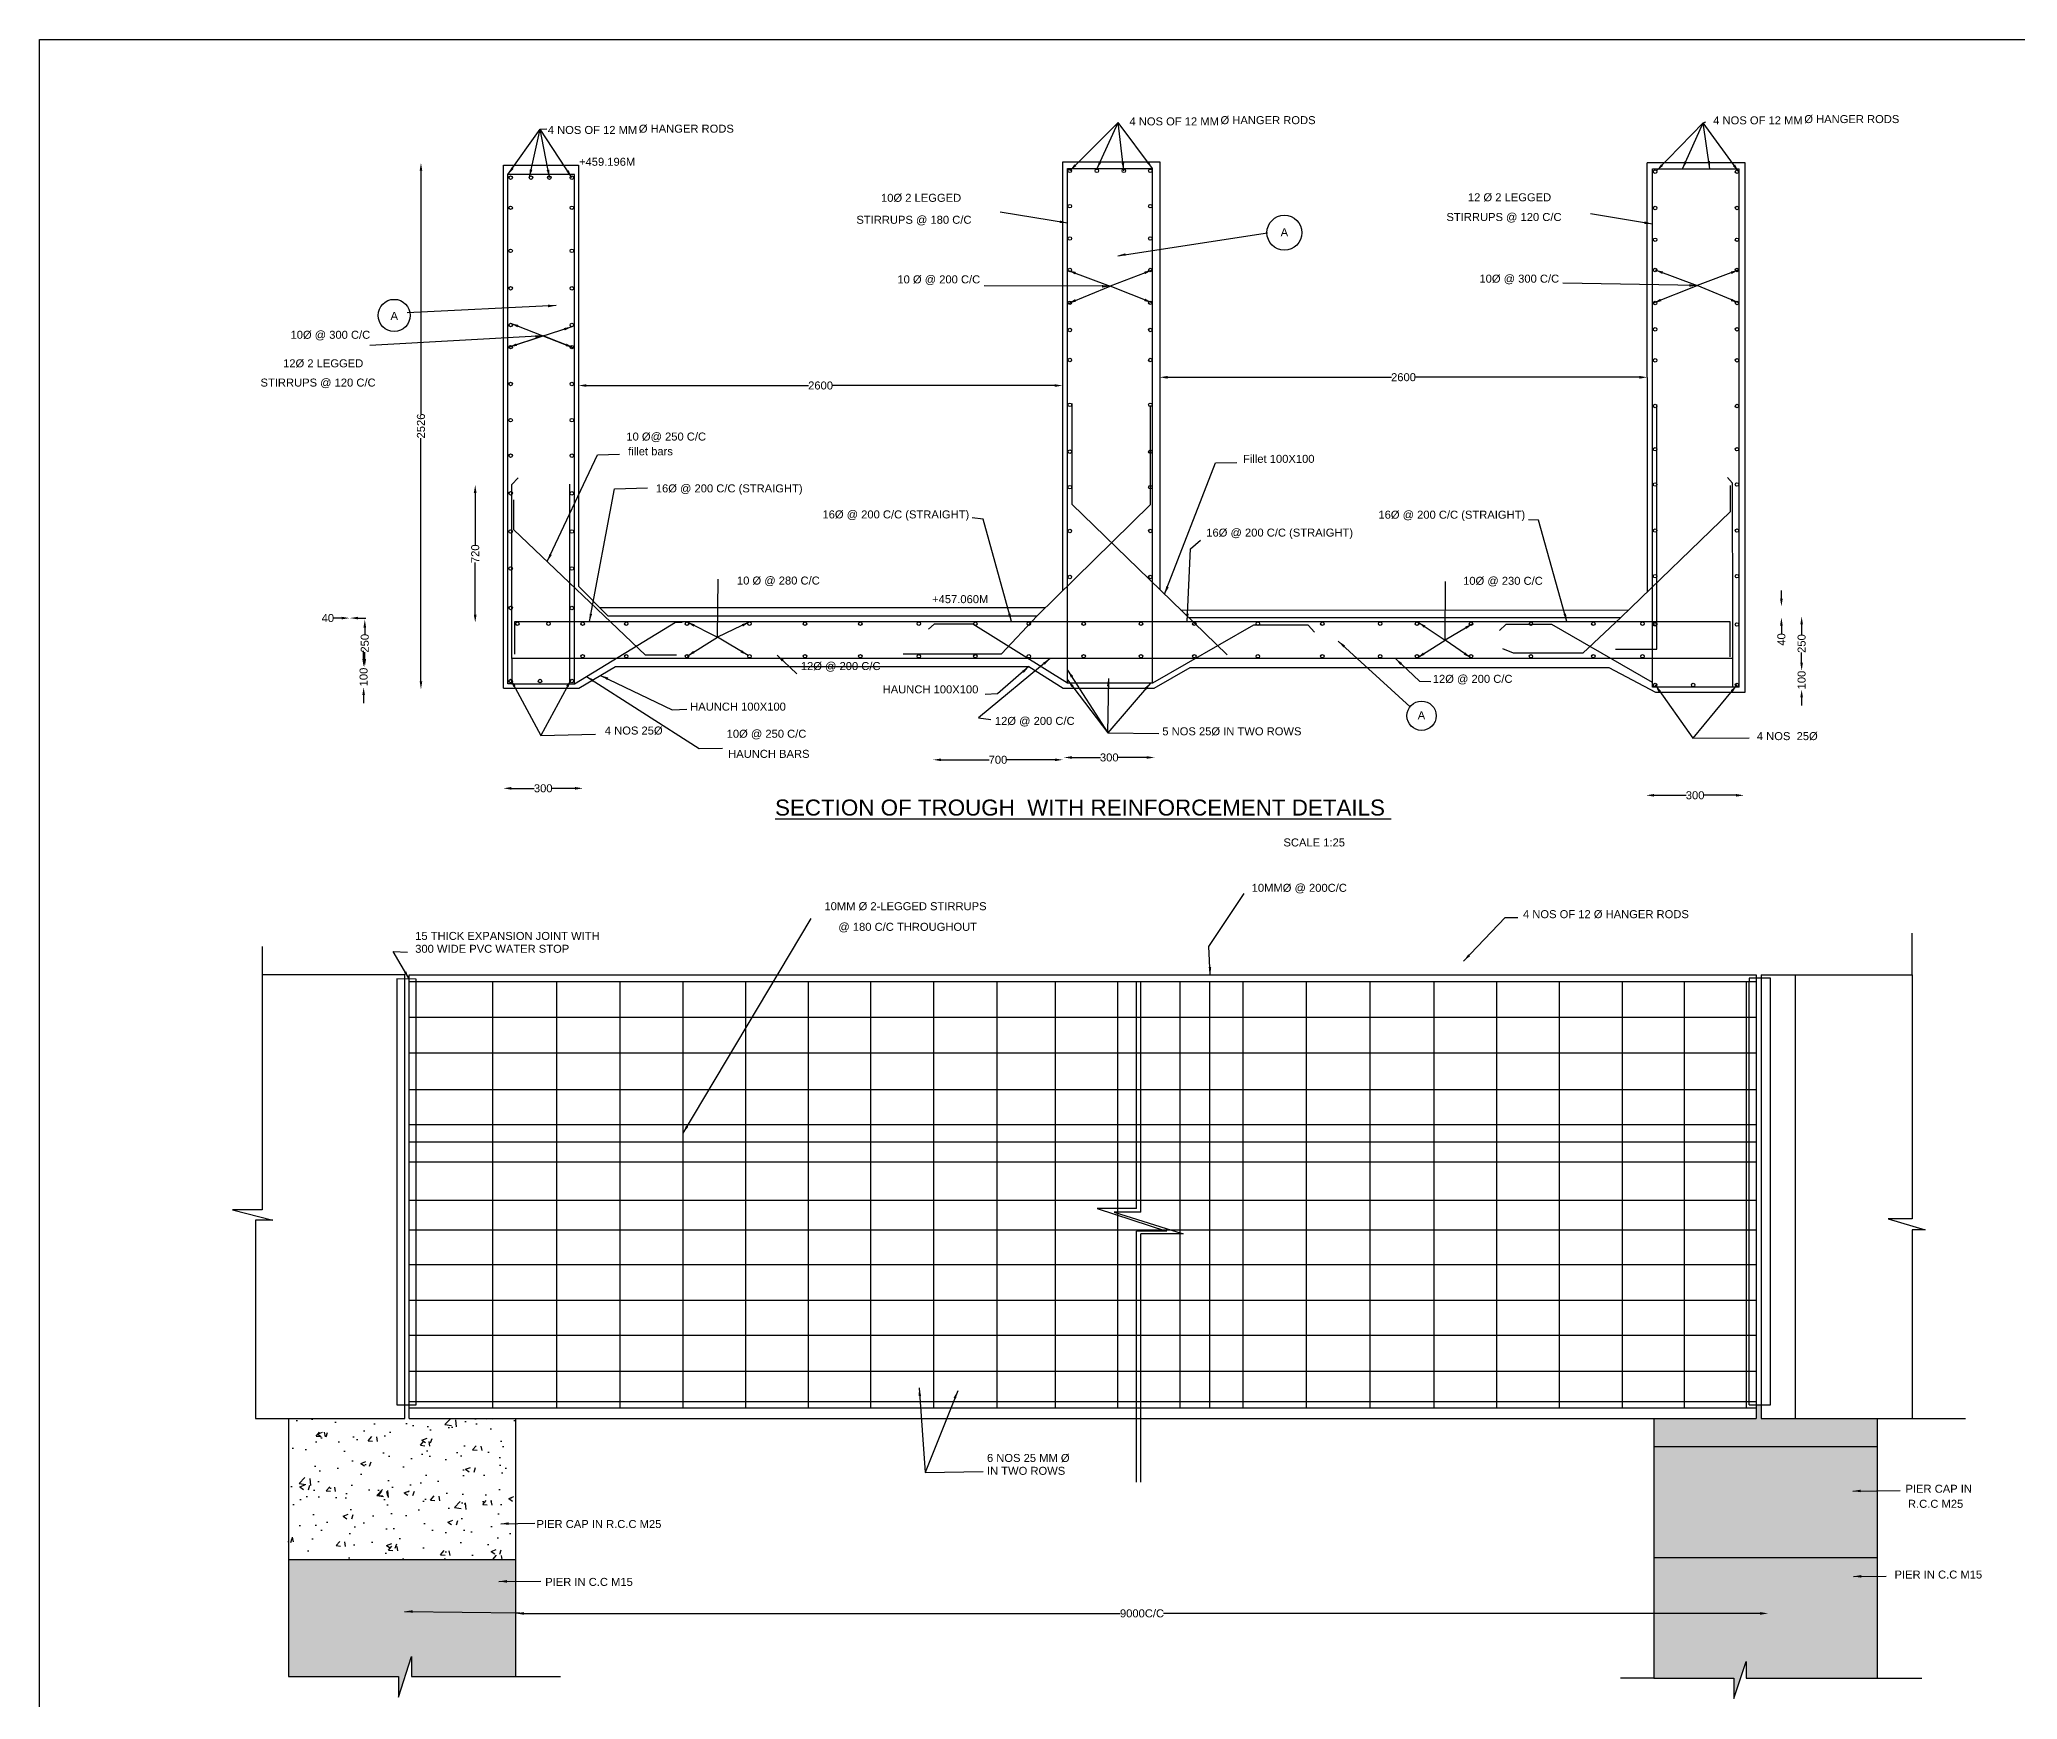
# Model space of a CAD drawing. Header units: millimetres. Extents: x 2521054 to 2545636, y 44350073 to 44368919.
# Drawn here: x 2521054 to 2534646, y 44357512 to 44368919 of the extents above; entities that cross this region are included whole.
import ezdxf

# ---------------------------------------------------------------- set-up
doc = ezdxf.new("R2010")
doc.units = ezdxf.units.MM
doc.header["$MEASUREMENT"] = 0
for name, color, linetype in [('DIMENSION', 7, 'Continuous'), ('DRAWING', 2, 'Continuous'), ('TEXT', 7, 'Continuous')]:
    doc.layers.add(name, color=color, linetype=linetype)
doc.styles.get("Standard").update_dxf_attribs({"font": 'arial.ttf', "height": 55})
doc.dimstyles.get("Standard").update_dxf_attribs({"dimtxt": 55, "dimasz": 55, "dimexe": 0.18, "dimexo": 0.0625, "dimgap": 0.09, "dimtad": 0, "dimdec": 0, "dimzin": 0, "dimdsep": 46, "dimtxsty": 'Standard', "dimcen": 0.09, "dimse1": 1, "dimse2": 1, "dimadec": 0, "dimazin": 0, "dimtfac": 1, "dimtdec": 0, "dimtofl": 0, "dimtmove": 0, "dimatfit": 3, "dimfxl": 1, "dimtolj": 1, "dimtzin": 0, "dimarcsym": 0})
pattern_1 = [(50, (0, 0), (358.6300913, -31.3760675), [37.5, -412.5]), (355, (0, 0), (-69.3756668, 376.096067), [30, -330]), (100.4514, (29.9, -2.6), (289.2546909, 344.719771), [31.870095, -350.571056]), (46.1842, (0, 100), (533.6205243, -82.759507), [56.25, -618.75]), (96.6356, (44.47, 93.1), (467.331353, 487.0589355), [47.805144, -525.8565]), (351.1842, (0, 100), (467.3309726, 487.0593005), [45, -495]), (21, (50, 75), (298.453526, -201.3094453), [37.5, -412.5]), (326, (50, 75), (121.657666, 362.5750225), [30, -330]), (71.4514, (74.87, 58.22), (420.1113143, 161.2652484), [31.870095, -350.571056]), (37.5, (0, 0), (6.07992766, 166.4469269), [0, -326, 0, -335, 0, -331.25]), (7.5, (0, 0), (131.5347687, 197.20585594), [0, -191, 0, -318.5, 0, -126.25]), (327.5, (-111.5, 0), (266.9112181, -11.27743587), [0, -125, 0, -390, 0, -517.5]), (317.5, (-161.5, 0), (291.5930847, 50.0524912), [0, -162.5, 0, -259, 0, -367.5])]

# ---------------------------------------------------------------- blocks, each defined once
blk = doc.blocks.new('*D53')
at = {"layer": 'Defpoints', "color": 0, "transparency": 16777216}
for p in [(2523650, 44368072), (2523664, 44364453), (2523675, 44364453)]:
    blk.add_point(p, dxfattribs=at)
at = {"layer": 'DIMENSION', "color": 0, "lineweight": -2, "transparency": 16777216}
for p, q in [((2523675, 44368017), (2523675, 44366345)), ((2523675, 44364508), (2523675, 44366180))]:
    blk.add_line(p, q, dxfattribs=at)
at = {"layer": 'DIMENSION', "color": 0, "transparency": 16777216}
for points in [[(2523666, 44368017), (2523684, 44368017), (2523675, 44368072)], [(2523666, 44364508), (2523684, 44364508), (2523675, 44364453)]]:
    blk.add_solid(points, dxfattribs=at)
at = {"layer": 'DIMENSION', "color": 0, "transparency": 16777216, "insert": (2523675, 44366263), "char_height": 55, "attachment_point": 5, "rotation": 90}
blk.add_mtext('\\A1;2526', dxfattribs=at)
blk = doc.blocks.new('*D54')
at = {"layer": 'Defpoints', "color": 0, "transparency": 16777216}
for p in [(2523284, 44364607), (2523281, 44364469), (2523284, 44364469)]:
    blk.add_point(p, dxfattribs=at)
at = {"layer": 'DIMENSION', "color": 0, "lineweight": -2, "transparency": 16777216}
for p, q in [((2523281, 44364662), (2523281, 44364717)), ((2523281, 44364414), (2523281, 44364359))]:
    blk.add_line(p, q, dxfattribs=at)
at = {"layer": 'DIMENSION', "color": 0, "transparency": 16777216}
for points in [[(2523272, 44364662), (2523290, 44364662), (2523281, 44364607)], [(2523272, 44364414), (2523290, 44364414), (2523281, 44364469)]]:
    blk.add_solid(points, dxfattribs=at)
at = {"layer": 'DIMENSION', "color": 0, "transparency": 16777216, "insert": (2523281, 44364538), "char_height": 55, "attachment_point": 5, "rotation": 90}
blk.add_mtext('\\A1;100', dxfattribs=at)
blk = doc.blocks.new('*D55')
at = {"layer": 'Defpoints', "color": 0, "transparency": 16777216}
for p in [(2523284, 44364933), (2523289, 44364933), (2523281, 44364607)]:
    blk.add_point(p, dxfattribs=at)
at = {"layer": 'DIMENSION', "color": 0, "lineweight": -2, "transparency": 16777216}
for p, q in [((2523289, 44364878), (2523289, 44364831)), ((2523289, 44364662), (2523289, 44364709))]:
    blk.add_line(p, q, dxfattribs=at)
at = {"layer": 'DIMENSION', "color": 0, "transparency": 16777216}
for points in [[(2523280, 44364878), (2523298, 44364878), (2523289, 44364933)], [(2523280, 44364662), (2523298, 44364662), (2523289, 44364607)]]:
    blk.add_solid(points, dxfattribs=at)
at = {"layer": 'DIMENSION', "color": 0, "transparency": 16777216, "insert": (2523289, 44364770), "char_height": 55, "attachment_point": 5, "rotation": 90}
blk.add_mtext('\\A1;250', dxfattribs=at)
blk = doc.blocks.new('*D56')
at = {"layer": 'Defpoints', "color": 0, "transparency": 16777216}
for p in [(2523187, 44364996), (2523185, 44364944), (2523185, 44364943)]:
    blk.add_point(p, dxfattribs=at)
at = {"layer": 'DIMENSION', "color": 0, "lineweight": -2, "transparency": 16777216}
for p, q in [((2523130, 44364943), (2523075, 44364943)), ((2523242, 44364943), (2523297, 44364943))]:
    blk.add_line(p, q, dxfattribs=at)
at = {"layer": 'DIMENSION', "color": 0, "transparency": 16777216}
for points in [[(2523130, 44364952), (2523130, 44364934), (2523185, 44364943)], [(2523242, 44364952), (2523242, 44364934), (2523187, 44364943)]]:
    blk.add_solid(points, dxfattribs=at)
at = {"layer": 'DIMENSION', "color": 0, "transparency": 16777216, "insert": (2523035, 44364943), "char_height": 55, "attachment_point": 5}
blk.add_mtext('\\A1;40', dxfattribs=at)
blk = doc.blocks.new('*D57')
at = {"layer": 'Defpoints', "color": 0, "transparency": 16777216}
for p in [(2524048, 44365858), (2524055, 44365858), (2524070, 44364912)]:
    blk.add_point(p, dxfattribs=at)
at = {"layer": 'DIMENSION', "color": 0, "lineweight": -2, "transparency": 16777216}
for p, q in [((2524048, 44365803), (2524048, 44365445)), ((2524048, 44364967), (2524048, 44365324))]:
    blk.add_line(p, q, dxfattribs=at)
at = {"layer": 'DIMENSION', "color": 0, "transparency": 16777216}
for points in [[(2524038, 44365803), (2524057, 44365803), (2524048, 44365858)], [(2524038, 44364967), (2524057, 44364967), (2524048, 44364912)]]:
    blk.add_solid(points, dxfattribs=at)
at = {"layer": 'DIMENSION', "color": 0, "transparency": 16777216, "insert": (2524048, 44365385), "char_height": 55, "attachment_point": 5, "rotation": 90}
blk.add_mtext('\\A1;720', dxfattribs=at)
blk = doc.blocks.new('*D58')
at = {"layer": 'Defpoints', "color": 0, "transparency": 16777216}
for p in [(2524757, 44366567), (2528085, 44366605), (2528085, 44366541)]:
    blk.add_point(p, dxfattribs=at)
at = {"layer": 'DIMENSION', "color": 0, "lineweight": -2, "transparency": 16777216}
for p, q in [((2524812, 44366541), (2526339, 44366541)), ((2528030, 44366541), (2526504, 44366541))]:
    blk.add_line(p, q, dxfattribs=at)
at = {"layer": 'DIMENSION', "color": 0, "transparency": 16777216}
for points in [[(2524812, 44366550), (2524812, 44366532), (2524757, 44366541)], [(2528030, 44366550), (2528030, 44366532), (2528085, 44366541)]]:
    blk.add_solid(points, dxfattribs=at)
at = {"layer": 'DIMENSION', "color": 0, "transparency": 16777216, "insert": (2526421, 44366541), "char_height": 55, "attachment_point": 5}
blk.add_mtext('\\A1;2600', dxfattribs=at)
blk = doc.blocks.new('*D59')
at = {"layer": 'Defpoints', "color": 0, "transparency": 16777216}
for p in [(2528752, 44366598), (2528752, 44366598), (2532102, 44366598)]:
    blk.add_point(p, dxfattribs=at)
at = {"layer": 'DIMENSION', "color": 0, "lineweight": -2, "transparency": 16777216}
for p, q in [((2528807, 44366598), (2530345, 44366598)), ((2532047, 44366598), (2530510, 44366598))]:
    blk.add_line(p, q, dxfattribs=at)
at = {"layer": 'DIMENSION', "color": 0, "transparency": 16777216}
for points in [[(2528807, 44366607), (2528807, 44366588), (2528752, 44366598)], [(2532047, 44366607), (2532047, 44366588), (2532102, 44366598)]]:
    blk.add_solid(points, dxfattribs=at)
at = {"layer": 'DIMENSION', "color": 0, "transparency": 16777216, "insert": (2530427, 44366598), "char_height": 55, "attachment_point": 5}
blk.add_mtext('\\A1;2600', dxfattribs=at)
blk = doc.blocks.new('*D60')
at = {"layer": 'Defpoints', "color": 0, "transparency": 16777216}
for p in [(2524241, 44363794), (2524241, 44363773), (2524789, 44363796)]:
    blk.add_point(p, dxfattribs=at)
at = {"layer": 'DIMENSION', "color": 0, "lineweight": -2, "transparency": 16777216}
for p, q in [((2524296, 44363773), (2524454, 44363773)), ((2524734, 44363773), (2524576, 44363773))]:
    blk.add_line(p, q, dxfattribs=at)
at = {"layer": 'DIMENSION', "color": 0, "transparency": 16777216}
for points in [[(2524296, 44363782), (2524296, 44363764), (2524241, 44363773)], [(2524734, 44363782), (2524734, 44363764), (2524789, 44363773)]]:
    blk.add_solid(points, dxfattribs=at)
at = {"layer": 'DIMENSION', "color": 0, "transparency": 16777216, "insert": (2524515, 44363773), "char_height": 55, "attachment_point": 5}
blk.add_mtext('\\A1;300', dxfattribs=at)
blk = doc.blocks.new('*D61')
at = {"layer": 'Defpoints', "color": 0, "transparency": 16777216}
for p in [(2527194, 44363982), (2528086, 44363969), (2528086, 44363969)]:
    blk.add_point(p, dxfattribs=at)
at = {"layer": 'DIMENSION', "color": 0, "lineweight": -2, "transparency": 16777216}
for p, q in [((2527249, 44363969), (2527580, 44363969)), ((2528031, 44363969), (2527701, 44363969))]:
    blk.add_line(p, q, dxfattribs=at)
at = {"layer": 'DIMENSION', "color": 0, "transparency": 16777216}
for points in [[(2527249, 44363978), (2527249, 44363960), (2527194, 44363969)], [(2528031, 44363978), (2528031, 44363960), (2528086, 44363969)]]:
    blk.add_solid(points, dxfattribs=at)
at = {"layer": 'DIMENSION', "color": 0, "transparency": 16777216, "insert": (2527640, 44363969), "char_height": 55, "attachment_point": 5}
blk.add_mtext('\\A1;700', dxfattribs=at)
blk = doc.blocks.new('*D62')
at = {"layer": 'Defpoints', "color": 0, "transparency": 16777216}
for p in [(2528093, 44363970), (2528717, 44363985), (2528717, 44363945)]:
    blk.add_point(p, dxfattribs=at)
at = {"layer": 'DIMENSION', "color": 0, "lineweight": -2, "transparency": 16777216}
for p, q in [((2528148, 44363985), (2528344, 44363985)), ((2528662, 44363985), (2528465, 44363985))]:
    blk.add_line(p, q, dxfattribs=at)
at = {"layer": 'DIMENSION', "color": 0, "transparency": 16777216}
for points in [[(2528148, 44363994), (2528148, 44363976), (2528093, 44363985)], [(2528662, 44363994), (2528662, 44363976), (2528717, 44363985)]]:
    blk.add_solid(points, dxfattribs=at)
at = {"layer": 'DIMENSION', "color": 0, "transparency": 16777216, "insert": (2528405, 44363985), "char_height": 55, "attachment_point": 5}
blk.add_mtext('\\A1;300', dxfattribs=at)
blk = doc.blocks.new('*D63')
at = {"layer": 'Defpoints', "color": 0, "transparency": 16777216}
for p in [(2533041, 44365022), (2533024, 44364947), (2533044, 44364947)]:
    blk.add_point(p, dxfattribs=at)
at = {"layer": 'DIMENSION', "color": 0, "lineweight": -2, "transparency": 16777216}
for p, q in [((2533024, 44365077), (2533024, 44365132)), ((2533024, 44364892), (2533024, 44364837))]:
    blk.add_line(p, q, dxfattribs=at)
at = {"layer": 'DIMENSION', "color": 0, "transparency": 16777216}
for points in [[(2533015, 44365077), (2533033, 44365077), (2533024, 44365022)], [(2533015, 44364892), (2533033, 44364892), (2533024, 44364947)]]:
    blk.add_solid(points, dxfattribs=at)
at = {"layer": 'DIMENSION', "color": 0, "transparency": 16777216, "insert": (2533024, 44364796), "char_height": 55, "attachment_point": 5, "rotation": 90}
blk.add_mtext('\\A1;40', dxfattribs=at)
blk = doc.blocks.new('*D64')
at = {"layer": 'Defpoints', "color": 0, "transparency": 16777216}
for p in [(2533143, 44364955), (2533151, 44364581), (2533163, 44364581)]:
    blk.add_point(p, dxfattribs=at)
at = {"layer": 'DIMENSION', "color": 0, "lineweight": -2, "transparency": 16777216}
for p, q in [((2533163, 44364900), (2533163, 44364829)), ((2533163, 44364636), (2533163, 44364707))]:
    blk.add_line(p, q, dxfattribs=at)
at = {"layer": 'DIMENSION', "color": 0, "transparency": 16777216}
for points in [[(2533154, 44364900), (2533172, 44364900), (2533163, 44364955)], [(2533154, 44364636), (2533172, 44364636), (2533163, 44364581)]]:
    blk.add_solid(points, dxfattribs=at)
at = {"layer": 'DIMENSION', "color": 0, "transparency": 16777216, "insert": (2533163, 44364768), "char_height": 55, "attachment_point": 5, "rotation": 90}
blk.add_mtext('\\A1;250', dxfattribs=at)
blk = doc.blocks.new('*D65')
at = {"layer": 'Defpoints', "color": 0, "transparency": 16777216}
for p in [(2533163, 44364581), (2533163, 44364453), (2533163, 44364453)]:
    blk.add_point(p, dxfattribs=at)
at = {"layer": 'DIMENSION', "color": 0, "lineweight": -2, "transparency": 16777216}
for p, q in [((2533163, 44364636), (2533163, 44364691)), ((2533163, 44364398), (2533163, 44364343))]:
    blk.add_line(p, q, dxfattribs=at)
at = {"layer": 'DIMENSION', "color": 0, "transparency": 16777216}
for points in [[(2533154, 44364636), (2533172, 44364636), (2533163, 44364581)], [(2533154, 44364398), (2533172, 44364398), (2533163, 44364453)]]:
    blk.add_solid(points, dxfattribs=at)
at = {"layer": 'DIMENSION', "color": 0, "transparency": 16777216, "insert": (2533163, 44364517), "char_height": 55, "attachment_point": 5, "rotation": 90}
blk.add_mtext('\\A1;100', dxfattribs=at)
blk = doc.blocks.new('*D66')
at = {"layer": 'Defpoints', "color": 0, "transparency": 16777216}
for p in [(2532094, 44363725), (2532094, 44363725), (2532767, 44363739)]:
    blk.add_point(p, dxfattribs=at)
at = {"layer": 'DIMENSION', "color": 0, "lineweight": -2, "transparency": 16777216}
for p, q in [((2532149, 44363725), (2532370, 44363725)), ((2532712, 44363725), (2532492, 44363725))]:
    blk.add_line(p, q, dxfattribs=at)
at = {"layer": 'DIMENSION', "color": 0, "transparency": 16777216}
for points in [[(2532149, 44363734), (2532149, 44363716), (2532094, 44363725)], [(2532712, 44363734), (2532712, 44363716), (2532767, 44363725)]]:
    blk.add_solid(points, dxfattribs=at)
at = {"layer": 'DIMENSION', "color": 0, "transparency": 16777216, "insert": (2532431, 44363725), "char_height": 55, "attachment_point": 5}
blk.add_mtext('\\A1;300', dxfattribs=at)
blk = doc.blocks.new('*D69')
at = {"layer": 'Defpoints', "color": 0, "transparency": 16777216}
for p in [(2524326, 44358125), (2532933, 44358141), (2532933, 44358103)]:
    blk.add_point(p, dxfattribs=at)
at = {"layer": 'DIMENSION', "color": 0, "lineweight": -2, "transparency": 16777216}
for p, q in [((2524382, 44358103), (2528481, 44358103)), ((2532878, 44358103), (2528778, 44358103))]:
    blk.add_line(p, q, dxfattribs=at)
at = {"layer": 'DIMENSION', "color": 0, "transparency": 16777216}
for points in [[(2524382, 44358112), (2524382, 44358094), (2524326, 44358103)], [(2532878, 44358112), (2532878, 44358094), (2532933, 44358103)]]:
    blk.add_solid(points, dxfattribs=at)
at = {"layer": 'DIMENSION', "color": 0, "transparency": 16777216, "insert": (2528630, 44358103), "char_height": 55, "attachment_point": 5}
blk.add_mtext('\\A1;9000C/C', dxfattribs=at)

msp = doc.modelspace()

# ---------------------------------------------------------------- hatches: boundary and pattern name
at = {"layer": 'DIMENSION'}
h = msp.add_hatch(dxfattribs=at)
h.set_pattern_fill('AR-CONC', color=0, scale=50, style=0)
h.set_pattern_definition(pattern_1)
h.paths.add_polyline_path([(2524326.5, 44358473), (2522764, 44358473), (2522764, 44357668.5), (2523519.5, 44357668.5), (2523519.5, 44357528.5), (2523610.5, 44357806), (2523610.5, 44357668.5), (2524326.5, 44357668.5)])
h.paths.add_polyline_path([(2533685, 44359250.5), (2532147.5, 44359250.5), (2532147.5, 44358487), (2533685, 44358487)])
h.paths.add_polyline_path([(2533685, 44358487), (2532147.5, 44358487), (2532147.5, 44357658.5), (2532696.5, 44357658.5), (2532696.5, 44357518.5), (2532781, 44357772), (2532781, 44357658.5), (2533685, 44357658.5)])
h.paths.add_polyline_path([(2533685, 44359442), (2532884.5, 44359442), (2532884.5, 44359535.5), (2532849.5, 44359535.5), (2532849.5, 44359442), (2532147.5, 44359442), (2532147.5, 44359250.5), (2533685, 44359250.5)])
h.paths.add_polyline_path([(2533616.5, 44352899.5), (2532079, 44352899.5), (2532079, 44352136), (2533616.5, 44352136)])
h.paths.add_polyline_path([(2533616.5, 44353091), (2532816, 44353091), (2532816, 44353184.5), (2532781, 44353184.5), (2532781, 44353091), (2532079, 44353091), (2532079, 44352899.5), (2533616.5, 44352899.5)])
h.paths.add_polyline_path([(2533616.5, 44352136), (2532079, 44352136), (2532079, 44351307.5), (2532628, 44351307.5), (2532628, 44351167.5), (2532712.5, 44351421), (2532712.5, 44351307.5), (2533616.5, 44351307.5)])
h.paths.add_polyline_path([(2524258, 44353091), (2523525, 44353091), (2523525, 44353185.5), (2523495, 44353185.5), (2523495, 44353091), (2522695.5, 44353091), (2522695.5, 44352122), (2524258, 44352122)])
h.paths.add_polyline_path([(2524258, 44352122), (2522695.5, 44352122), (2522695.5, 44351317.5), (2523451, 44351317.5), (2523451, 44351177.5), (2523542, 44351455), (2523542, 44351317.5), (2524258, 44351317.5)])
h = msp.add_hatch(dxfattribs=at)
h.set_pattern_fill('AR-CONC', color=0, scale=50, style=0)
h.set_pattern_definition(pattern_1)
h.paths.add_polyline_path([(2524326.5, 44359442), (2523593.5, 44359442), (2523593.5, 44359536.5), (2523563.5, 44359536.5), (2523563.5, 44359442), (2522764, 44359442), (2522764, 44358473), (2524326.5, 44358473)])

# ---------------------------------------------------------------- linework, layer by layer
at = {"layer": 'DIMENSION', "color": 0}
msp.add_lwpolyline([(2545581.1, 44350073.4), (2521053.9, 44350073.4), (2521053.9, 44368918.6), (2545581.1, 44368918.6)], close=True, dxfattribs=at)
for centre, radius in [((2529608.6, 44367591.5), 119.8), ((2523491.1, 44367023.1), 110.3), ((2530551.1, 44364271.7), 100.5)]:
    msp.add_circle(centre, radius, dxfattribs=at)
at = {"layer": 'DRAWING', "color": 0}
for points in [[(2524242.6, 44364462.3), (2524759.1, 44364462.3), (2525011.6, 44364609.3), (2527853.1, 44364609.3), (2528089.1, 44364462.3), (2528713.1, 44364462.3), (2528960.1, 44364602.8), (2531838.6, 44364602.8), (2532158.1, 44364432.8), (2532775.6, 44364432.8), (2532775.6, 44368072.3)], [(2524242.6, 44364462.3), (2524242.6, 44368055.8)], [(2524242.6, 44368055.8), (2524757.1, 44368055.8), (2524757.1, 44365161.3), (2524960.1, 44364959.3), (2527910.1, 44364959.3), (2528688.6, 44365722.8), (2528688.6, 44366402.8)], [(2532690.1, 44364664.3), (2524300.1, 44364664.3), (2524300.1, 44364490.8), (2524272.6, 44364490.8), (2524272.6, 44367990.3)], [(2524730.1, 44364490.8), (2524730.1, 44367990.3), (2524272.6, 44367990.3)], [(2528085.1, 44365130.8), (2528085.1, 44368078.3), (2528752.1, 44368078.3), (2528752.8, 44365138)], [(2528119.1, 44364496.8), (2528119.1, 44368032.8), (2528701.6, 44368032.8)], [(2528701.6, 44364496.8), (2528701.6, 44368032.8)], [(2532775.6, 44368072.3), (2532101.1, 44368072.3)], [(2532103.4, 44365124.5), (2532101.1, 44368072.3)], [(2532137.1, 44364467.8), (2532137.1, 44368029.3)], [(2532137.1, 44368029.3), (2532734.6, 44368029.3)], [(2532734.6, 44364467.8), (2532734.6, 44368029.3)], [(2528147.1, 44366418.3), (2528147.1, 44365725.3), (2529215.6, 44364689.3)], [(2531883.1, 44364729.8), (2532168.1, 44364729.8), (2532168.1, 44366411.3)], [(2524300.1, 44364664.3), (2524300.1, 44365860.3), (2524342.1, 44365905.8)], [(2524695.6, 44365863.8), (2524695.6, 44364490.8)], [(2531919.6, 44364946.9), (2532674.1, 44365676.3), (2532674.1, 44365854.3)], [(2532654.1, 44365908.8), (2532688.8, 44365870.6)], [(2532690.1, 44364913.3), (2532688.8, 44365870.6)], [(2525431.6, 44364687.3), (2525218.6, 44364687.3), (2524314.1, 44365548.8), (2524314.1, 44365754.8)], [(2524903.3, 44365015.9), (2527967.7, 44365015.7)], [(2528897.1, 44364998.2), (2531973.4, 44364998.9)], [(2524300.1, 44364490.8), (2524730.1, 44364490.8), (2525424.1, 44364914.3), (2525470.6, 44364914.3)], [(2524321.1, 44364694.3), (2524321.1, 44364918.8), (2532670.6, 44364918.8), (2532670.6, 44364676.8)], [(2529816.1, 44364846.8), (2529771.6, 44364894.3), (2529395.1, 44364894.3), (2528701.6, 44364496.8), (2528119.1, 44364496.8), (2527466.6, 44364901.3), (2527202.1, 44364901.3), (2527162.6, 44364866.8)], [(2527910.1, 44364959.3), (2527664.6, 44364698.3)], [(2528949.9, 44364946.9), (2531919.6, 44364946.9), (2531659.6, 44364702.3), (2531183.6, 44364702.3), (2531109.1, 44364732.3)], [(2532137.1, 44364500.8), (2531445.6, 44364898.8), (2531129.1, 44364898.8), (2531086.6, 44364856.8)], [(2532690.1, 44364467.8), (2532690.1, 44364913.3)], [(2526989.6, 44364698.3), (2527664.6, 44364698.3)], [(2532734.6, 44364467.8), (2532137.1, 44364467.8)], [(2522584.5, 44362685.5), (2522584.5, 44360877), (2522380.5, 44360877), (2522658, 44360805.5), (2522537, 44360805.5), (2522537, 44359442), (2523563.5, 44359442), (2523563.5, 44362491), (2522584.5, 44362491)], [(2532884.5, 44362491), (2533923.5, 44362491), (2533923.5, 44362778.5)], [(2523593.5, 44359442), (2523593.5, 44362491), (2532849.5, 44362491), (2532849.5, 44359442)], [(2523593.5, 44362446), (2532849.5, 44362446)], [(2524169.5, 44359515.5), (2524169.5, 44362446)], [(2524608.5, 44359515.5), (2524608.5, 44362446)], [(2525043, 44359515.5), (2525043, 44362446)], [(2525476, 44359515.5), (2525476, 44362446)], [(2525906.5, 44359515.5), (2525906.5, 44362446)], [(2526339, 44359515.5), (2526339, 44362446)], [(2526766, 44359515.5), (2526766, 44362446)], [(2527199.5, 44359515.5), (2527199.5, 44362446)], [(2527635.5, 44359515.5), (2527635.5, 44362446)], [(2528036, 44359515.5), (2528036, 44362446)], [(2528465, 44359515.5), (2528465, 44362446)], [(2528592.5, 44360885), (2528592.5, 44362446)], [(2528622.5, 44360861.5), (2528622.5, 44362446)], [(2528892.5, 44359515.5), (2528892.5, 44362446)], [(2529095.5, 44359515.5), (2529095.5, 44362446)], [(2529325, 44359515.5), (2529325, 44362446)], [(2529761, 44359515.5), (2529761, 44362446)], [(2530199, 44359515.5), (2530199, 44362446)], [(2530637, 44359515.5), (2530637, 44362446)], [(2531069, 44359515.5), (2531069, 44362446)], [(2531500, 44359515.5), (2531500, 44362446)], [(2531933, 44359515.5), (2531933, 44362446)], [(2532358.5, 44359515.5), (2532358.5, 44362446)], [(2532784, 44359515.5), (2532784, 44362446)], [(2532802, 44359535.5), (2532948, 44359535.5), (2532948, 44362468), (2532802, 44362468), (2532802, 44362446)], [(2532802, 44359535.5), (2532802, 44362446)], [(2532884.5, 44362491), (2532884.5, 44359442), (2534288.5, 44359442)], [(2533119, 44362491), (2533119, 44359442)], [(2533923.5, 44362491), (2533923.5, 44360814), (2533758.5, 44360814), (2534012, 44360738.5), (2533923.5, 44360738.5), (2533923.5, 44359442)], [(2523593.5, 44362200), (2532849.5, 44362200)], [(2523593.5, 44361955), (2532849.5, 44361955)], [(2523593.5, 44361702.5), (2532849.5, 44361702.5)], [(2523593.5, 44361463.5), (2532849.5, 44361463.5)], [(2523593.5, 44361343), (2532849.5, 44361343)], [(2523593.5, 44361206.5), (2532849.5, 44361206.5)], [(2523593.5, 44360943.5), (2532849.5, 44360943.5)], [(2528592.5, 44360885), (2528323, 44360885), (2528797.5, 44360730.5), (2528592.5, 44360730.5)], [(2528622.5, 44360861.5), (2528439, 44360861.5), (2528912, 44360711), (2528622.5, 44360711)], [(2523593.5, 44360738.5), (2532849.5, 44360738.5)], [(2528592.5, 44359005), (2528592.5, 44360730.5)], [(2528622.5, 44359005), (2528622.5, 44360711)], [(2523593.5, 44360500), (2532849.5, 44360500)], [(2523593.5, 44360256), (2532849.5, 44360256)], [(2523593.5, 44360016), (2532849.5, 44360016)], [(2523593.5, 44359767), (2532849.5, 44359767)], [(2523593.5, 44359559.5), (2532849.5, 44359559.5)], [(2522764, 44359442), (2522764, 44357668.5), (2523519.5, 44357668.5), (2523519.5, 44357528.5), (2523610.5, 44357806), (2523610.5, 44357668.5), (2524634.5, 44357668.5)], [(2523593.5, 44359515.5), (2532849.5, 44359515.5)], [(2523593.5, 44359442), (2532849.5, 44359442)], [(2524326.5, 44357668.5), (2524326.5, 44359442)], [(2532147.5, 44359442), (2532147.5, 44357658.5), (2531917.5, 44357658.5)], [(2533685, 44357658.5), (2533685, 44359442)], [(2532147.5, 44359250.5), (2533685, 44359250.5)], [(2522764, 44358473), (2524326.5, 44358473)], [(2532147.5, 44358487), (2533685, 44358487)], [(2532147.5, 44357658.5), (2532696.5, 44357658.5), (2532696.5, 44357518.5), (2532781, 44357772), (2532781, 44357658.5), (2533989.5, 44357658.5)]]:
    msp.add_lwpolyline(points, dxfattribs=at)
msp.add_lwpolyline([(2523509.5, 44359536.5), (2523641, 44359536.5), (2523641, 44362462.5), (2523509.5, 44362463.7)], close=True, dxfattribs=at)
for centre in [(2524291.1, 44367969.8), (2524431.6, 44367969.8), (2524557.6, 44367969.8), (2524712.1, 44367969.8), (2528133.6, 44368016.7), (2528320, 44368016.7), (2528505.1, 44368016.7), (2528687.2, 44368016.7), (2532156.1, 44368010.3), (2532718.6, 44368010.3), (2524291.1, 44367762.8), (2524712.1, 44367762.8), (2528133.6, 44367773.6), (2528687.2, 44367773.6), (2532156.1, 44367761.3), (2532718.6, 44367761.3), (2528133.6, 44367551.6), (2528687.2, 44367551.6), (2524291.1, 44367466.8), (2524712.1, 44367466.8), (2532156.1, 44367542.8), (2532718.6, 44367542.8), (2528133.6, 44367334.6), (2528687.2, 44367334.6), (2532156.1, 44367335.3), (2532718.6, 44367335.3), (2524291.1, 44367209.3), (2524712.1, 44367209.3), (2528133.6, 44367109.9), (2528687.2, 44367109.9), (2532156.1, 44367108.3), (2532718.6, 44367108.3), (2524291.1, 44366956.8), (2524712.1, 44366956.8), (2528133.6, 44366922.8), (2528687.2, 44366922.8), (2532156.1, 44366927.3), (2532718.6, 44366927.3), (2524291.1, 44366805.3), (2524712.1, 44366805.3), (2528133.6, 44366716.4), (2528687.2, 44366716.4), (2532156.1, 44366714.3), (2532718.6, 44366714.3), (2524291.1, 44366551.8), (2524712.1, 44366551.8), (2528133.6, 44366408), (2528687.2, 44366408), (2532156.1, 44366400.3), (2532718.6, 44366400.3), (2524291.1, 44366302.8), (2524712.1, 44366302.8), (2524291.1, 44366059.3), (2524712.1, 44366059.3), (2528133.6, 44366086.2), (2528687.2, 44366086.2), (2532156.1, 44366103.3), (2532718.6, 44366103.3), (2524291.1, 44365800.3), (2524712.1, 44365800.3), (2528133.6, 44365842.8), (2528687.2, 44365842.8), (2532156.1, 44365861.3), (2532718.6, 44365861.3), (2524291.1, 44365538.3), (2524712.1, 44365538.3), (2528133.6, 44365541.8), (2528687.2, 44365541.8), (2532156.1, 44365544.3), (2532718.6, 44365544.3), (2524291.1, 44365283.8), (2524712.1, 44365283.8), (2528133.6, 44365225.8), (2528687.2, 44365225.8), (2532156.1, 44365231.3), (2532718.6, 44365231.3), (2524291.1, 44365012.3), (2524712.1, 44365012.3), (2524337.1, 44364904.3), (2524551.6, 44364904.3), (2524786.1, 44364904.3), (2525085.6, 44364904.3), (2525503.6, 44364904.3), (2525933.1, 44364904.3), (2526314.1, 44364904.3), (2526694.6, 44364904.3), (2527096.6, 44364904.3), (2527484.1, 44364904.3), (2527852.6, 44364904.3), (2528228.6, 44364904.3), (2528623.6, 44364904.3), (2528989.1, 44364904.3), (2529425.6, 44364904.3), (2529869.1, 44364904.3), (2530266.6, 44364904.3), (2530520.1, 44364904.3), (2530890.6, 44364904.3), (2531302.6, 44364904.3), (2531731.1, 44364904.3), (2532069.6, 44364904.3), (2532156.1, 44364904.3), (2532156.1, 44364898.8), (2532718.6, 44364898.8), (2524786.1, 44364680.8), (2525085.6, 44364680.8), (2525503.6, 44364680.8), (2525933.1, 44364680.8), (2526314.1, 44364680.8), (2526694.6, 44364680.8), (2527096.6, 44364680.8), (2527484.1, 44364680.8), (2527852.6, 44364680.8), (2528228.6, 44364680.8), (2528623.6, 44364680.8), (2528989.1, 44364680.8), (2529425.6, 44364680.8), (2529869.1, 44364680.8), (2530266.6, 44364680.8), (2530520.1, 44364680.8), (2530890.6, 44364680.8), (2531302.6, 44364680.8), (2531731.1, 44364680.8), (2532069.6, 44364680.8), (2524291.1, 44364510.3), (2524492.6, 44364510.3), (2524712.1, 44364510.3), (2532156.1, 44364483.3), (2532417.6, 44364483.3), (2532718.6, 44364483.3)]:
    msp.add_circle(centre, 12, dxfattribs=at)

# ---------------------------------------------------------------- texts
at = {"layer": 'TEXT', "color": 0}
for s, height, p in [('4 NOS OF 12 MM  ', 55, (2528543.8, 44368328.7)), ('Ø HANGER RODS', 55, (2529169.5, 44368337.3)), ('4 NOS OF 12 MM  ', 55, (2532555.5, 44368336)), ('Ø HANGER RODS', 55, (2533181.3, 44368344.6)), ('4 NOS OF 12 MM  ', 55, (2524546.4, 44368270)), ('Ø HANGER RODS', 55, (2525172.2, 44368278.7)), ('+459.196M', 55, (2524761, 44368051.2)), ('10Ø 2 LEGGED ', 55, (2526836.5, 44367803.5)), ('12 Ø 2 LEGGED ', 55, (2530869.7, 44367807.2)), ('STIRRUPS @ 180 C/C', 55, (2526667.3, 44367652.7)), ('STIRRUPS @ 120 C/C', 55, (2530722.2, 44367671.7)), ('A', 55, (2529582.8, 44367566.9)), ('10 Ø @ 200 C/C', 55, (2526949.1, 44367243.1)), ('10Ø @ 300 C/C', 55, (2530949, 44367248)), ('A', 55, (2523465.8, 44366992.2)), ('10Ø @ 300 C/C', 55, (2522778.5, 44366862.3)), ('12Ø 2 LEGGED ', 55, (2522727.5, 44366666.1)), ('STIRRUPS @ 120 C/C', 55, (2522572.4, 44366533.9)), ('10 Ø@ 250 C/C', 55, (2525086.4, 44366162.9)), ('fillet bars', 55, (2525099, 44366061.8)), ('Fillet 100X100', 55, (2529324.3, 44366009.8)), ('16Ø @ 200 C/C (STRAIGHT)', 55, (2525288.9, 44365806.8)), ('16Ø @ 200 C/C (STRAIGHT)', 55, (2526434.1, 44365627.9)), ('16Ø @ 200 C/C (STRAIGHT)', 55, (2530254.6, 44365626)), ('16Ø @ 200 C/C (STRAIGHT)', 55, (2529071.7, 44365502.9)), ('10 Ø @ 280 C/C', 55, (2525846.5, 44365173.4)), ('10Ø @ 230 C/C', 55, (2530836.6, 44365171.6)), ('+457.060M', 55, (2527187.3, 44365045.6)), ('12Ø @ 200 C/C', 55, (2526285.5, 44364585.8)), ('HAUNCH 100X100', 55, (2526847.8, 44364425.7)), ('12Ø @ 200 C/C', 55, (2530628.3, 44364497.9)), ('HAUNCH 100X100', 55, (2525525, 44364307)), ('A', 55, (2530524.7, 44364247.1)), ('4 NOS 25Ø', 55, (2524938.6, 44364142.6)), ('10Ø @ 250 C/C', 55, (2525775.8, 44364120.7)), ('12Ø @ 200 C/C', 55, (2527619.2, 44364208.8)), ('5 NOS 25Ø IN TWO ROWS', 55, (2528769.5, 44364137.4)), ('HAUNCH BARS', 55, (2525785.9, 44363982.5)), ('4 NOS  25Ø', 55, (2532855.2, 44364104.4)), ('%%USECTION OF TROUGH  WITH REINFORCEMENT DETAILS ', 110, (2526108.2, 44363586)), ('SCALE 1:25', 55, (2529602, 44363373.7)), ('10MMØ @ 200C/C', 55, (2529383.7, 44363061.8)), ('10MM Ø 2-LEGGED STIRRUPS ', 55, (2526447.7, 44362935.5)), ('@ 180 C/C THROUGHOUT', 55, (2526543.4, 44362793.8)), ('4 NOS OF 12 Ø HANGER RODS', 55, (2531248.1, 44362880.8)), ('300 WIDE PVC WATER STOP', 55, (2523635.3, 44362642.9)), ('15 THICK EXPANSION JOINT WITH ', 55, (2523635.3, 44362731.2)), ('6 NOS 25 MM Ø ', 55, (2527564.5, 44359143.9)), ('IN TWO ROWS', 55, (2527564.5, 44359055.5)), ('PIER CAP IN  ', 55, (2533876.8, 44358932.4)), (' R.C.C M25', 55, (2533872.4, 44358828.8)), ('PIER CAP IN R.C.C M25', 55, (2524469.1, 44358689.9)), ('PIER IN C.C M15', 55, (2524528.9, 44358292)), ('PIER IN C.C M15', 55, (2533801.5, 44358342.6))]:
    msp.add_text(s, height=height, dxfattribs=at).set_placement(p)

# ---------------------------------------------------------------- dimensions: what is measured, and where the dimension line sits
at = {"layer": 'DIMENSION', "color": 0}
for base, p1, p2, text, picture, middle in [((2523675.3, 44364453.5), (2523649.8, 44368071.7), (2523663.9, 44364453.5), '2526', '*D53', (2523675.3, 44366262.6)), ((2524047.6, 44365857.8), (2524069.9, 44364911.9), (2524055, 44365857.8), '720', '*D57', (2524047.6, 44365384.8)), ((2533024.2, 44364946.6), (2533041, 44365022), (2533043.8, 44364946.6), '40', '*D63', (2533024.2, 44364796.1)), ((2523288.9, 44364932.7), (2523280.8, 44364607.3), (2523284.3, 44364932.7), '250', '*D55', (2523288.9, 44364770)), ((2533162.7, 44364581.5), (2533143, 44364954.9), (2533151.5, 44364581.5), '250', '*D64', (2533162.7, 44364768.2)), ((2523280.8, 44364468.5), (2523284.2, 44364607.3), (2523284.2, 44364468.5), '100', '*D54', (2523280.8, 44364537.9)), ((2533162.7, 44364453), (2533162.7, 44364581.5), (2533162.7, 44364453), '100', '*D65', (2533162.7, 44364517.3))]:
    dim = msp.add_linear_dim(base=base, p1=p1, p2=p2, angle=90, text=text, dimstyle='Standard', dxfattribs=at)
    dim.commit()
    dim.dimension.update_dxf_attribs({"geometry": picture, "text_midpoint": middle})
for base, p1, p2, text, picture, middle in [((2528752.5, 44366597.6), (2532102.3, 44366598.4), (2528752.5, 44366597.6), '2600', '*D59', (2530427.4, 44366597.6)), ((2528085.1, 44366540.9), (2524757.1, 44366567.2), (2528085.1, 44366604.5), '2600', '*D58', (2526421.1, 44366540.9)), ((2523185.1, 44364943.2), (2523187.3, 44364995.6), (2523185.1, 44364944.4), '40', '*D56', (2523034.6, 44364943.2)), ((2528086.4, 44363969), (2527193.8, 44363981.9), (2528086.4, 44363969), '700', '*D61', (2527640.1, 44363969)), ((2528716.6, 44363984.9), (2528092.6, 44363970), (2528716.6, 44363945.1), '300', '*D62', (2528404.6, 44363984.9)), ((2524240.9, 44363773.1), (2524788.9, 44363796.2), (2524240.9, 44363793.7), '300', '*D60', (2524514.9, 44363773.1)), ((2532094.5, 44363725), (2532767.4, 44363739.1), (2532094.5, 44363725), '300', '*D66', (2532430.9, 44363725)), ((2532932.8, 44358103.3), (2524326.5, 44358125.1), (2532932.8, 44358140.6), '9000C/C', '*D69', (2528629.6, 44358103.3))]:
    dim = msp.add_linear_dim(base=base, p1=p1, p2=p2, text=text, dimstyle='Standard', dxfattribs=at)
    dim.commit()
    dim.dimension.update_dxf_attribs({"geometry": picture, "text_midpoint": middle})

# ---------------------------------------------------------------- leaders
for points in [[(2524272.6, 44367990.3), (2524495, 44368302.8)], [(2524419.9, 44367972.4), (2524495, 44368302.8)], [(2524712.1, 44367969.8), (2524495, 44368302.8), (2524540.1, 44368304)], [(2524557.6, 44367969.8), (2524495, 44368302.8)], [(2528133.6, 44368016.7), (2528465.9, 44368349.6)], [(2528320, 44368028.7), (2528465.9, 44368349.6)], [(2528505.1, 44368016.7), (2528465.9, 44368349.6)], [(2528701.6, 44368032.8), (2528465.9, 44368349.6)], [(2532166.2, 44368016.8), (2532486.7, 44368346.7), (2532505.4, 44368352.9)], [(2532344, 44368029.3), (2532486.7, 44368346.7)], [(2532730.6, 44368010.3), (2532486.7, 44368346.7)], [(2532532.7, 44368029.3), (2532486.7, 44368346.7)], [(2528119.1, 44367657.7), (2527654.8, 44367732.1)], [(2532137.1, 44367651), (2531711.7, 44367721)], [(2528462.9, 44367433), (2529492.9, 44367591.3)], [(2528121.8, 44367332.4), (2528410.2, 44367224.4)], [(2528699.2, 44367334.6), (2528410.2, 44367224.4)], [(2532156.1, 44367335.3), (2532445.6, 44367228.3)], [(2532730.6, 44367335.3), (2532445.6, 44367228.3)], [(2528409, 44367222.9), (2527545, 44367225.1)], [(2528122.6, 44367105.3), (2528410.2, 44367224.4)], [(2528699.2, 44367109.9), (2528410.2, 44367224.4)], [(2532445.6, 44367228.3), (2531521.4, 44367243.6)], [(2532144.1, 44367108.3), (2532445.6, 44367228.3)], [(2532730.6, 44367108.3), (2532445.6, 44367228.3)], [(2524603.5, 44367090.6), (2523581.2, 44367039.9)], [(2524515.8, 44366881.5), (2523322.7, 44366816.3)], [(2524712.1, 44366944.8), (2524279.1, 44366805.3)], [(2524291.1, 44366968.8), (2524712.1, 44366805.3)], [(2524279.1, 44366805.3), (2524515.8, 44366881.5)], [(2524723.3, 44366800.9), (2524515.8, 44366881.5)], [(2524542.8, 44365331), (2524887.4, 44366065.2), (2525038.4, 44366069.3)], [(2528785.3, 44365106.6), (2529135.5, 44366010.9), (2529280.9, 44366012.8)], [(2524832.3, 44364918.8), (2525005.7, 44365830.7), (2525232.1, 44365838.8)], [(2527733.1, 44364918.8), (2527539, 44365623.1), (2527463.1, 44365632.3)], [(2531549.8, 44364918.8), (2531354.8, 44365615.6), (2531285, 44365617.6)], [(2528940, 44364918.8), (2528962.9, 44365418.9), (2529032.3, 44365477.6)], [(2525922.8, 44364686.9), (2525713.1, 44364811.4), (2525716.7, 44365210.1)], [(2530890.6, 44364668.8), (2530713.7, 44364791.8), (2530715.5, 44365193.6)], [(2525503.6, 44364916.3), (2525713.1, 44364811.4)], [(2525933.1, 44364916.3), (2525713.1, 44364811.4)], [(2530526.7, 44364914.3), (2530713.7, 44364791.8)], [(2530902.6, 44364904.3), (2530713.7, 44364791.8)], [(2525503.6, 44364680.8), (2525713.1, 44364811.4)], [(2529978.8, 44364785.3), (2530473.3, 44364334.2)], [(2530520.1, 44364668.8), (2530713.7, 44364791.8)], [(2526121.9, 44364687.9), (2526258.3, 44364559.7)], [(2527998.1, 44364664.3), (2527505.7, 44364258.6), (2527592.1, 44364245.1)], [(2527853.1, 44364609.3), (2527637.7, 44364423.4), (2527552.7, 44364416.9)], [(2528119.1, 44364585.6), (2528395.3, 44364155.1)], [(2530371.3, 44364664.3), (2530537.4, 44364510), (2530614.5, 44364507.7)], [(2524291.1, 44364522.3), (2524498.2, 44364135.8), (2524875.2, 44364145.9)], [(2524707.2, 44364521.2), (2524498.2, 44364135.8)], [(2524813.2, 44364541.5), (2525587.6, 44364047.1), (2525746, 44364049.1)], [(2524909, 44364549.5), (2525400.9, 44364312.6), (2525501.2, 44364316.6)], [(2528119.1, 44364517.9), (2528395.3, 44364155.1)], [(2528398.9, 44364528.7), (2528393.3, 44364155.1)], [(2528687.7, 44364496.8), (2528395.3, 44364155.1), (2528746.5, 44364149.9)], [(2532156.1, 44364483.3), (2532415.3, 44364118.7), (2532803.2, 44364120.3)], [(2532718.6, 44364483.3), (2532415.3, 44364118.7)], [(2529099.2, 44362491), (2529090.2, 44362686.5), (2529332.5, 44363049.5)], [(2525476, 44361403.5), (2526355.6, 44362877.7)], [(2530840.4, 44362586.1), (2531126.5, 44362886), (2531213.5, 44362886)], [(2523593.5, 44362462.9), (2523483.2, 44362652), (2523581.8, 44362647.6)], [(2527099.1, 44359652.5), (2527140.1, 44359072.2), (2527538, 44359078.2)], [(2527363.4, 44359632), (2527140.1, 44359072.2)], [(2533514.6, 44358944.2), (2533840, 44358947.7)], [(2524223.3, 44358719.2), (2524457.5, 44358723.7)], [(2524210.4, 44358323), (2524498.5, 44358324.2)], [(2533518.3, 44358357.2), (2533742.8, 44358359.2)], [(2523562.5, 44358116.5), (2524354, 44358107.9)]]:
    msp.add_leader(points, dimstyle='Standard', override={"dimgap": 0.09, "dimtad": 0}, dxfattribs=at)

doc.saveas('drawing.dxf')
